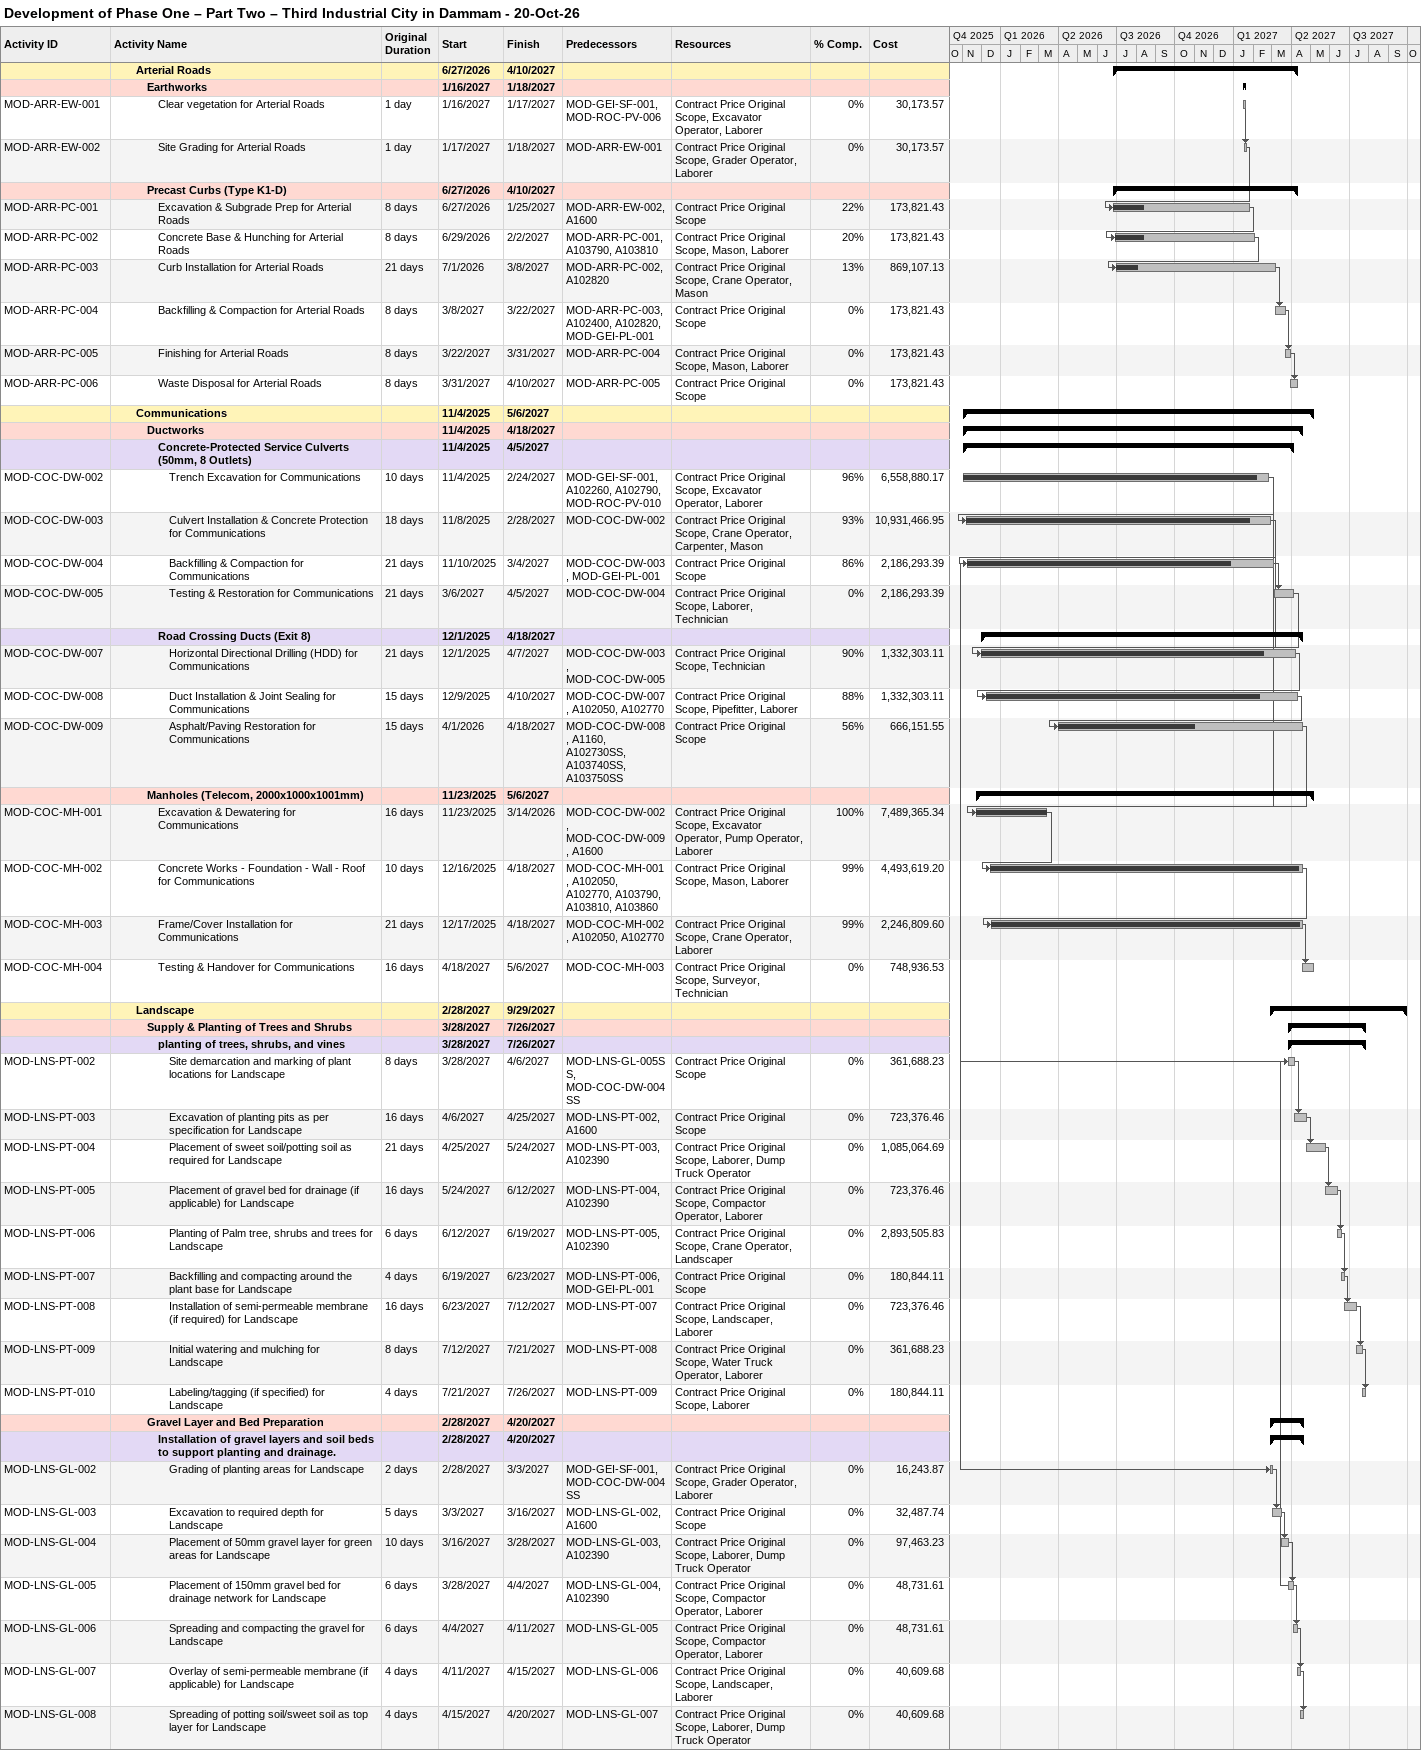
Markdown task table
Development of Phase One – Part Two – Third Industrial City in Dammam - 20-Oct-26

| ID | Level | Task | Original duration | Start | Finish | Predecessors | Resources | % complete | Cost |
|---|---|---|---|---|---|---|---|---|---|
|  | 3 | **Arterial Roads** |  | 2026-06-27 | 2027-04-10 |  |  |  |  |
|  | 4 | **Earthworks** |  | 2027-01-16 | 2027-01-18 |  |  |  |  |
| MOD-ARR-EW-001 | 5 | Clear vegetation for Arterial Roads | 1d | 2027-01-16 | 2027-01-17 | MOD-GEI-SF-001, MOD-ROC-PV-006 | Contract Price Original Scope, Excavator Operator, Laborer | 0 | 30173.57 |
| MOD-ARR-EW-002 | 5 | Site Grading for Arterial Roads | 1d | 2027-01-17 | 2027-01-18 | MOD-ARR-EW-001 | Contract Price Original Scope, Grader Operator, Laborer | 0 | 30173.57 |
|  | 4 | **Precast Curbs (Type K1-D)** |  | 2026-06-27 | 2027-04-10 |  |  |  |  |
| MOD-ARR-PC-001 | 5 | Excavation & Subgrade Prep for Arterial Roads | 8d | 2026-06-27 | 2027-01-25 | MOD-ARR-EW-002, A1600 | Contract Price Original Scope | 22 | 173821.43 |
| MOD-ARR-PC-002 | 5 | Concrete Base & Hunching for Arterial Roads | 8d | 2026-06-29 | 2027-02-02 | MOD-ARR-PC-001, A103790, A103810 | Contract Price Original Scope, Mason, Laborer | 20 | 173821.43 |
| MOD-ARR-PC-003 | 5 | Curb Installation for Arterial Roads | 21d | 2026-07-01 | 2027-03-08 | MOD-ARR-PC-002, A102820 | Contract Price Original Scope, Crane Operator, Mason | 13 | 869107.13 |
| MOD-ARR-PC-004 | 5 | Backfilling & Compaction for Arterial Roads | 8d | 2027-03-08 | 2027-03-22 | MOD-ARR-PC-003, A102400, A102820, MOD-GEI-PL-001 | Contract Price Original Scope | 0 | 173821.43 |
| MOD-ARR-PC-005 | 5 | Finishing for Arterial Roads | 8d | 2027-03-22 | 2027-03-31 | MOD-ARR-PC-004 | Contract Price Original Scope, Mason, Laborer | 0 | 173821.43 |
| MOD-ARR-PC-006 | 5 | Waste Disposal for Arterial Roads | 8d | 2027-03-31 | 2027-04-10 | MOD-ARR-PC-005 | Contract Price Original Scope | 0 | 173821.43 |
|  | 3 | **Communications** |  | 2025-11-04 | 2027-05-06 |  |  |  |  |
|  | 4 | **Ductworks** |  | 2025-11-04 | 2027-04-18 |  |  |  |  |
|  | 5 | **Concrete-Protected Service Culverts (50mm, 8 Outlets)** |  | 2025-11-04 | 2027-04-05 |  |  |  |  |
| MOD-COC-DW-002 | 6 | Trench Excavation for Communications | 10d | 2025-11-04 | 2027-02-24 | MOD-GEI-SF-001, A102260, A102790, MOD-ROC-PV-010 | Contract Price Original Scope, Excavator Operator, Laborer | 96 | 6558880.17 |
| MOD-COC-DW-003 | 6 | Culvert Installation & Concrete Protection for Communications | 18d | 2025-11-08 | 2027-02-28 | MOD-COC-DW-002 | Contract Price Original Scope, Crane Operator, Carpenter, Mason | 93 | 10931466.95 |
| MOD-COC-DW-004 | 6 | Backfilling & Compaction for Communications | 21d | 2025-11-10 | 2027-03-04 | MOD-COC-DW-003, MOD-GEI-PL-001 | Contract Price Original Scope | 86 | 2186293.39 |
| MOD-COC-DW-005 | 6 | Testing & Restoration for Communications | 21d | 2027-03-06 | 2027-04-05 | MOD-COC-DW-004 | Contract Price Original Scope, Laborer, Technician | 0 | 2186293.39 |
|  | 5 | **Road Crossing Ducts (Exit 8)** |  | 2025-12-01 | 2027-04-18 |  |  |  |  |
| MOD-COC-DW-007 | 6 | Horizontal Directional Drilling (HDD) for Communications | 21d | 2025-12-01 | 2027-04-07 | MOD-COC-DW-003, MOD-COC-DW-005 | Contract Price Original Scope, Technician | 90 | 1332303.11 |
| MOD-COC-DW-008 | 6 | Duct Installation & Joint Sealing for Communications | 15d | 2025-12-09 | 2027-04-10 | MOD-COC-DW-007, A102050, A102770 | Contract Price Original Scope, Pipefitter, Laborer | 88 | 1332303.11 |
| MOD-COC-DW-009 | 6 | Asphalt/Paving Restoration for Communications | 15d | 2026-04-01 | 2027-04-18 | MOD-COC-DW-008, A1160, A102730SS, A103740SS, A103750SS | Contract Price Original Scope | 56 | 666151.55 |
|  | 4 | **Manholes (Telecom, 2000x1000x1001mm)** |  | 2025-11-23 | 2027-05-06 |  |  |  |  |
| MOD-COC-MH-001 | 5 | Excavation & Dewatering for Communications | 16d | 2025-11-23 | 2026-03-14 | MOD-COC-DW-002, MOD-COC-DW-009, A1600 | Contract Price Original Scope, Excavator Operator, Pump Operator, Laborer | 100 | 7489365.34 |
| MOD-COC-MH-002 | 5 | Concrete Works - Foundation - Wall - Roof for Communications | 10d | 2025-12-16 | 2027-04-18 | MOD-COC-MH-001, A102050, A102770, A103790, A103810, A103860 | Contract Price Original Scope, Mason, Laborer | 99 | 4493619.20 |
| MOD-COC-MH-003 | 5 | Frame/Cover Installation for Communications | 21d | 2025-12-17 | 2027-04-18 | MOD-COC-MH-002, A102050, A102770 | Contract Price Original Scope, Crane Operator, Laborer | 99 | 2246809.60 |
| MOD-COC-MH-004 | 5 | Testing & Handover for Communications | 16d | 2027-04-18 | 2027-05-06 | MOD-COC-MH-003 | Contract Price Original Scope, Surveyor, Technician | 0 | 748936.53 |
|  | 3 | **Landscape** |  | 2027-02-28 | 2027-09-29 |  |  |  |  |
|  | 4 | **Supply & Planting of Trees and Shrubs** |  | 2027-03-28 | 2027-07-26 |  |  |  |  |
|  | 5 | **planting of trees, shrubs, and vines** |  | 2027-03-28 | 2027-07-26 |  |  |  |  |
| MOD-LNS-PT-002 | 6 | Site demarcation and marking of plant locations for Landscape | 8d | 2027-03-28 | 2027-04-06 | MOD-LNS-GL-005SS, MOD-COC-DW-004SS | Contract Price Original Scope | 0 | 361688.23 |
| MOD-LNS-PT-003 | 6 | Excavation of planting pits as per specification for Landscape | 16d | 2027-04-06 | 2027-04-25 | MOD-LNS-PT-002, A1600 | Contract Price Original Scope | 0 | 723376.46 |
| MOD-LNS-PT-004 | 6 | Placement of sweet soil/potting soil as required for Landscape | 21d | 2027-04-25 | 2027-05-24 | MOD-LNS-PT-003, A102390 | Contract Price Original Scope, Laborer, Dump Truck Operator | 0 | 1085064.69 |
| MOD-LNS-PT-005 | 6 | Placement of gravel bed for drainage (if applicable) for Landscape | 16d | 2027-05-24 | 2027-06-12 | MOD-LNS-PT-004, A102390 | Contract Price Original Scope, Compactor Operator, Laborer | 0 | 723376.46 |
| MOD-LNS-PT-006 | 6 | Planting of Palm tree, shrubs and trees for Landscape | 6d | 2027-06-12 | 2027-06-19 | MOD-LNS-PT-005, A102390 | Contract Price Original Scope, Crane Operator, Landscaper | 0 | 2893505.83 |
| MOD-LNS-PT-007 | 6 | Backfilling and compacting around the plant base for Landscape | 4d | 2027-06-19 | 2027-06-23 | MOD-LNS-PT-006, MOD-GEI-PL-001 | Contract Price Original Scope | 0 | 180844.11 |
| MOD-LNS-PT-008 | 6 | Installation of semi-permeable membrane (if required) for Landscape | 16d | 2027-06-23 | 2027-07-12 | MOD-LNS-PT-007 | Contract Price Original Scope, Landscaper, Laborer | 0 | 723376.46 |
| MOD-LNS-PT-009 | 6 | Initial watering and mulching for Landscape | 8d | 2027-07-12 | 2027-07-21 | MOD-LNS-PT-008 | Contract Price Original Scope, Water Truck Operator, Laborer | 0 | 361688.23 |
| MOD-LNS-PT-010 | 6 | Labeling/tagging (if specified) for Landscape | 4d | 2027-07-21 | 2027-07-26 | MOD-LNS-PT-009 | Contract Price Original Scope, Laborer | 0 | 180844.11 |
|  | 4 | **Gravel Layer and Bed Preparation** |  | 2027-02-28 | 2027-04-20 |  |  |  |  |
|  | 5 | **Installation of gravel layers and soil beds to support planting and drainage.** |  | 2027-02-28 | 2027-04-20 |  |  |  |  |
| MOD-LNS-GL-002 | 6 | Grading of planting areas for Landscape | 2d | 2027-02-28 | 2027-03-03 | MOD-GEI-SF-001, MOD-COC-DW-004SS | Contract Price Original Scope, Grader Operator, Laborer | 0 | 16243.87 |
| MOD-LNS-GL-003 | 6 | Excavation to required depth for Landscape | 5d | 2027-03-03 | 2027-03-16 | MOD-LNS-GL-002, A1600 | Contract Price Original Scope | 0 | 32487.74 |
| MOD-LNS-GL-004 | 6 | Placement of 50mm gravel layer for green areas for Landscape | 10d | 2027-03-16 | 2027-03-28 | MOD-LNS-GL-003, A102390 | Contract Price Original Scope, Laborer, Dump Truck Operator | 0 | 97463.23 |
| MOD-LNS-GL-005 | 6 | Placement of 150mm gravel bed for drainage network for Landscape | 6d | 2027-03-28 | 2027-04-04 | MOD-LNS-GL-004, A102390 | Contract Price Original Scope, Compactor Operator, Laborer | 0 | 48731.61 |
| MOD-LNS-GL-006 | 6 | Spreading and compacting the gravel for Landscape | 6d | 2027-04-04 | 2027-04-11 | MOD-LNS-GL-005 | Contract Price Original Scope, Compactor Operator, Laborer | 0 | 48731.61 |
| MOD-LNS-GL-007 | 6 | Overlay of semi-permeable membrane (if applicable) for Landscape | 4d | 2027-04-11 | 2027-04-15 | MOD-LNS-GL-006 | Contract Price Original Scope, Landscaper, Laborer | 0 | 40609.68 |
| MOD-LNS-GL-008 | 6 | Spreading of potting soil/sweet soil as top layer for Landscape | 4d | 2027-04-15 | 2027-04-20 | MOD-LNS-GL-007 | Contract Price Original Scope, Laborer, Dump Truck Operator | 0 | 40609.68 |
